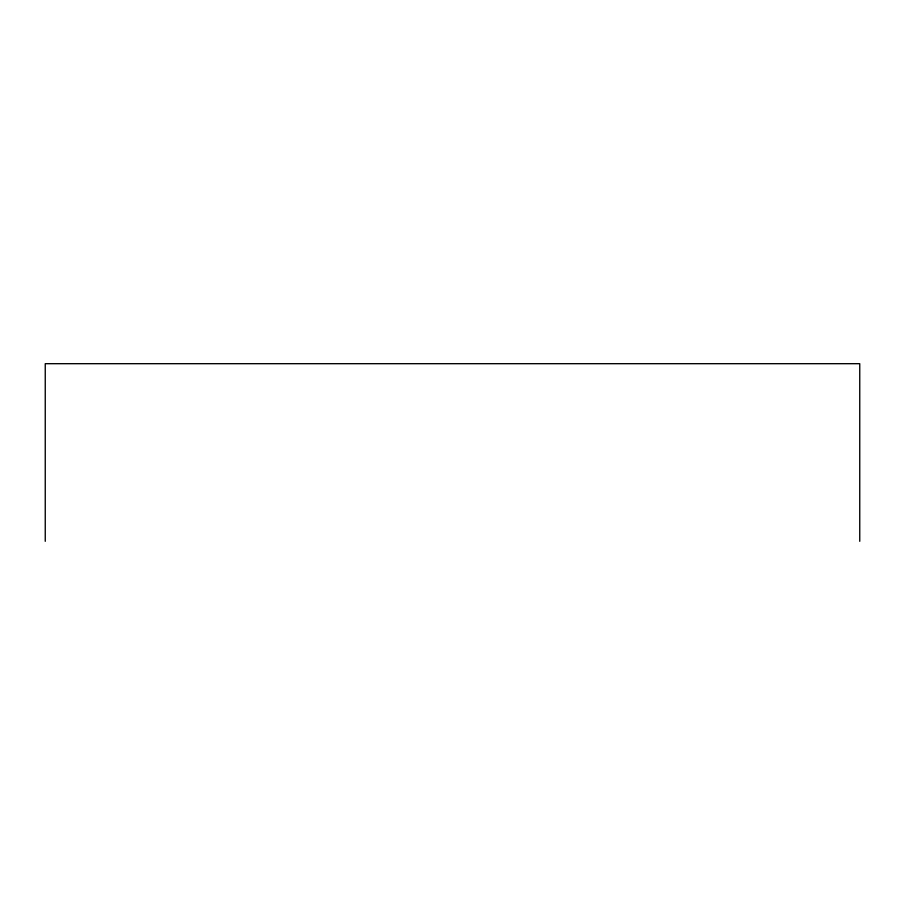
<?xml version="1.0" encoding="UTF-8"?>
<svg xmlns="http://www.w3.org/2000/svg" width="905" height="905" viewBox="0 0 905 905"><rect width="100%" height="100%" fill="white"/><g stroke="black" fill="none" stroke-linecap="round" stroke-linejoin="round"><path stroke-width="1.36" d="M859.75 541.314L859.75 363.686L45.25 363.686L45.25 541.314"/></g></svg>
